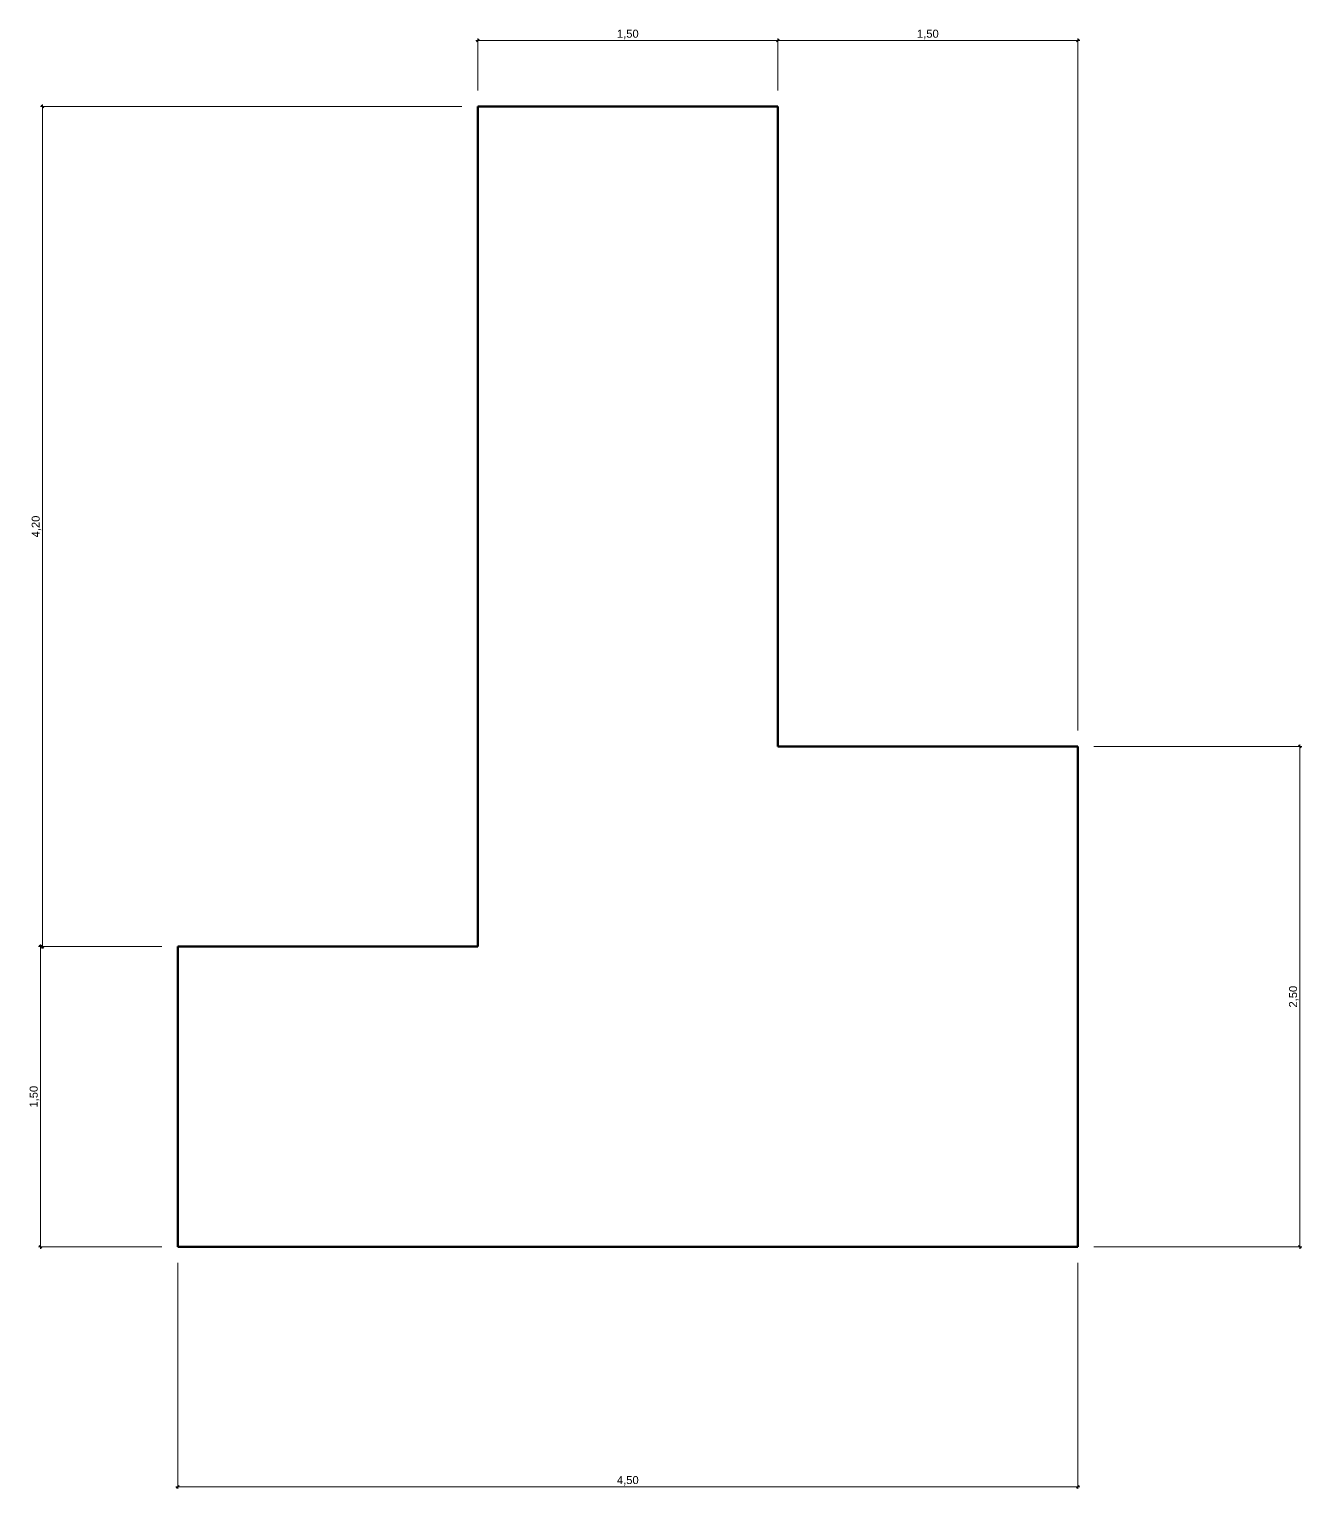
# Model space of a CAD drawing. Header units: millimetres. Extents: x 3164 to 3486, y -5244 to 1368.
# Drawn here: x 3460.14 to 3466.5, y -5243.91 to -5236.62 of the extents above; entities that cross this region are included whole.
import ezdxf

# ---------------------------------------------------------------- set-up
doc = ezdxf.new("R2010")
doc.units = ezdxf.units.MM
doc.layers.add('L.COTAS', color=8, linetype='Continuous', lineweight=9)
doc.layers.add('L.LARGA', color=6, linetype='Continuous', lineweight=53)
doc.styles.get("Standard").update_dxf_attribs({"font": 'arial.ttf'})
doc.dimstyles.new('COTA 1-20', dxfattribs={"dimscale": 0.2, "dimtxt": 0.2, "dimasz": 0.07, "dimexe": 0.05, "dimexo": 0.4, "dimgap": 0.03, "dimtad": 1, "dimzin": 1, "dimtxsty": 'Standard', "dimblk": 'OBLIQUE', "dimcen": 2.5, "dimdle": 0.05, "dimclrd": 256, "dimclrt": 2, "dimadec": 0, "dimazin": 0, "dimtfac": 1, "dimtmove": 0, "dimatfit": 3, "dimfxl": 0, "dimlwd": -1, "dimlwe": -1, "dimarcsym": 0})

# ---------------------------------------------------------------- blocks, each defined once
blk = doc.blocks.new('_Oblique')
at = {"color": 0, "linetype": 'ByBlock', "lineweight": -2}
blk.add_line((-0.5, -0.5), (0.5, 0.5), dxfattribs=at)
blk = doc.blocks.new('*D2')
at = {"layer": 'Defpoints', "color": 0}
for p in [(3462.3779, -5236.6746), (3462.3779, -5237.0043), (3463.8779, -5237.0043)]:
    blk.add_point(p, dxfattribs=at)
at = {"layer": 'L.COTAS'}
blk.add_line((3463.8879, -5236.6746), (3462.3679, -5236.6746), dxfattribs=at)
at = {"layer": 'L.COTAS', "color": 0}
for p, q in [((3462.3779, -5236.9243), (3462.3779, -5236.6646)), ((3463.8779, -5236.9243), (3463.8779, -5236.6646))]:
    blk.add_line(p, q, dxfattribs=at)
at = {"layer": 'L.COTAS', "xscale": 0.014, "yscale": 0.014, "zscale": 0.014, "rotation": 180}
blk.add_blockref('_Oblique', (3462.3779, -5236.6746), dxfattribs=at)
at = {"layer": 'L.COTAS', "xscale": 0.014, "yscale": 0.014, "zscale": 0.014}
blk.add_blockref('_Oblique', (3463.8779, -5236.6746), dxfattribs=at)
at = {"layer": 'L.COTAS', "color": 2, "insert": (3463.1279, -5236.6446), "char_height": 0.04, "attachment_point": 5}
blk.add_mtext('1,50', dxfattribs=at)
blk = doc.blocks.new('*D3')
at = {"layer": 'Defpoints', "color": 0}
for p in [(3465.3779, -5236.6746), (3463.8779, -5237.0043), (3465.3779, -5240.2043)]:
    blk.add_point(p, dxfattribs=at)
at = {"layer": 'L.COTAS'}
blk.add_line((3463.8679, -5236.6746), (3465.3879, -5236.6746), dxfattribs=at)
at = {"layer": 'L.COTAS', "color": 0}
for p, q in [((3463.8779, -5236.9243), (3463.8779, -5236.6646)), ((3465.3779, -5240.1243), (3465.3779, -5236.6646))]:
    blk.add_line(p, q, dxfattribs=at)
at = {"layer": 'L.COTAS', "xscale": 0.014, "yscale": 0.014, "zscale": 0.014, "rotation": 180}
blk.add_blockref('_Oblique', (3463.8779, -5236.6746), dxfattribs=at)
at = {"layer": 'L.COTAS', "xscale": 0.014, "yscale": 0.014, "zscale": 0.014}
blk.add_blockref('_Oblique', (3465.3779, -5236.6746), dxfattribs=at)
at = {"layer": 'L.COTAS', "color": 2, "insert": (3464.6279, -5236.6446), "char_height": 0.04, "attachment_point": 5}
blk.add_mtext('1,50', dxfattribs=at)
blk = doc.blocks.new('*D4')
at = {"layer": 'Defpoints', "color": 0}
for p in [(3462.3779, -5237.0043), (3460.2017, -5241.2043), (3460.8779, -5241.2043)]:
    blk.add_point(p, dxfattribs=at)
at = {"layer": 'L.COTAS', "color": 0}
for p, q in [((3462.2979, -5237.0043), (3460.1917, -5237.0043)), ((3460.7979, -5241.2043), (3460.1917, -5241.2043))]:
    blk.add_line(p, q, dxfattribs=at)
at = {"layer": 'L.COTAS'}
blk.add_line((3460.2017, -5236.9943), (3460.2017, -5241.2143), dxfattribs=at)
at = {"layer": 'L.COTAS', "xscale": 0.014, "yscale": 0.014, "zscale": 0.014}
for p, rotation in [((3460.2017, -5237.0043), 90), ((3460.2017, -5241.2043), 270)]:
    blk.add_blockref('_Oblique', p, dxfattribs=dict(at, rotation=rotation))
at = {"layer": 'L.COTAS', "color": 2, "insert": (3460.1717, -5239.1043), "char_height": 0.04, "attachment_point": 5, "rotation": 90}
blk.add_mtext('4,20', dxfattribs=at)
blk = doc.blocks.new('*D5')
at = {"layer": 'Defpoints', "color": 0}
for p in [(3460.8779, -5242.7043), (3465.3779, -5242.7043), (3465.3779, -5243.9043)]:
    blk.add_point(p, dxfattribs=at)
at = {"layer": 'L.COTAS', "color": 0}
for p, q in [((3460.8779, -5242.7843), (3460.8779, -5243.9143)), ((3465.3779, -5242.7843), (3465.3779, -5243.9143))]:
    blk.add_line(p, q, dxfattribs=at)
at = {"layer": 'L.COTAS'}
blk.add_line((3460.8679, -5243.9043), (3465.3879, -5243.9043), dxfattribs=at)
at = {"layer": 'L.COTAS', "xscale": 0.014, "yscale": 0.014, "zscale": 0.014, "rotation": 180}
blk.add_blockref('_Oblique', (3460.8779, -5243.9043), dxfattribs=at)
at = {"layer": 'L.COTAS', "xscale": 0.014, "yscale": 0.014, "zscale": 0.014}
blk.add_blockref('_Oblique', (3465.3779, -5243.9043), dxfattribs=at)
at = {"layer": 'L.COTAS', "color": 2, "insert": (3463.1279, -5243.8743), "char_height": 0.04, "attachment_point": 5}
blk.add_mtext('4,50', dxfattribs=at)
blk = doc.blocks.new('*D6')
at = {"layer": 'Defpoints', "color": 0}
for p in [(3465.3779, -5240.2043), (3465.3779, -5242.7043), (3466.4874, -5242.7043)]:
    blk.add_point(p, dxfattribs=at)
at = {"layer": 'L.COTAS', "color": 0}
for p, q in [((3465.4579, -5240.2043), (3466.4974, -5240.2043)), ((3465.4579, -5242.7043), (3466.4974, -5242.7043))]:
    blk.add_line(p, q, dxfattribs=at)
at = {"layer": 'L.COTAS'}
blk.add_line((3466.4874, -5240.1943), (3466.4874, -5242.7143), dxfattribs=at)
at = {"layer": 'L.COTAS', "xscale": 0.014, "yscale": 0.014, "zscale": 0.014}
for p, rotation in [((3466.4874, -5240.2043), 90), ((3466.4874, -5242.7043), 270)]:
    blk.add_blockref('_Oblique', p, dxfattribs=dict(at, rotation=rotation))
at = {"layer": 'L.COTAS', "color": 2, "insert": (3466.4573, -5241.4543), "char_height": 0.04, "attachment_point": 5, "rotation": 90}
blk.add_mtext('2,50', dxfattribs=at)
blk = doc.blocks.new('*D7')
at = {"layer": 'Defpoints', "color": 0}
for p in [(3460.1917, -5241.2043), (3460.8779, -5241.2043), (3460.8779, -5242.7043)]:
    blk.add_point(p, dxfattribs=at)
at = {"layer": 'L.COTAS', "color": 0}
for p, q in [((3460.7979, -5241.2043), (3460.1817, -5241.2043)), ((3460.7979, -5242.7043), (3460.1817, -5242.7043))]:
    blk.add_line(p, q, dxfattribs=at)
at = {"layer": 'L.COTAS'}
blk.add_line((3460.1917, -5242.7143), (3460.1917, -5241.1943), dxfattribs=at)
at = {"layer": 'L.COTAS', "xscale": 0.014, "yscale": 0.014, "zscale": 0.014}
for p, rotation in [((3460.1917, -5241.2043), 90), ((3460.1917, -5242.7043), 270)]:
    blk.add_blockref('_Oblique', p, dxfattribs=dict(at, rotation=rotation))
at = {"layer": 'L.COTAS', "color": 2, "insert": (3460.1617, -5241.9543), "char_height": 0.04, "attachment_point": 5, "rotation": 90}
blk.add_mtext('1,50', dxfattribs=at)

msp = doc.modelspace()

# ---------------------------------------------------------------- linework, layer by layer
at = {"layer": 'L.LARGA'}
for p, q in [((3463.8779, -5237.0043), (3462.3779, -5237.0043)), ((3462.3779, -5237.0043), (3462.3779, -5241.2043)), ((3463.8779, -5240.2043), (3463.8779, -5237.0043)), ((3465.3779, -5240.2043), (3463.8779, -5240.2043)), ((3465.3779, -5242.7043), (3465.3779, -5240.2043)), ((3462.3779, -5241.2043), (3460.8779, -5241.2043)), ((3460.8779, -5241.2043), (3460.8779, -5242.7043)), ((3460.8779, -5242.7043), (3465.3779, -5242.7043))]:
    msp.add_line(p, q, dxfattribs=at)

# ---------------------------------------------------------------- dimensions: what is measured, and where the dimension line sits
at = {"layer": 'L.COTAS'}
for base, p1, p2, picture, middle in [((3462.3779, -5236.6746), (3463.8779, -5237.0043), (3462.3779, -5237.0043), '*D2', (3463.1279, -5236.6446)), ((3465.3779, -5236.6746), (3463.8779, -5237.0043), (3465.3779, -5240.2043), '*D3', (3464.6279, -5236.6446)), ((3465.3779, -5243.9043), (3460.8779, -5242.7043), (3465.3779, -5242.7043), '*D5', (3463.1279, -5243.8743))]:
    dim = msp.add_linear_dim(base=base, p1=p1, p2=p2, dimstyle='COTA 1-20', dxfattribs=at)
    dim.commit()
    dim.dimension.update_dxf_attribs({"geometry": picture, "text_midpoint": middle})
for base, p1, p2, picture, middle in [((3460.2017, -5241.2043), (3462.3779, -5237.0043), (3460.8779, -5241.2043), '*D4', (3460.1717, -5239.1043)), ((3466.4874, -5242.7043), (3465.3779, -5240.2043), (3465.3779, -5242.7043), '*D6', (3466.4573, -5241.4543)), ((3460.1917, -5241.2043), (3460.8779, -5242.7043), (3460.8779, -5241.2043), '*D7', (3460.1617, -5241.9543))]:
    dim = msp.add_linear_dim(base=base, p1=p1, p2=p2, angle=90, dimstyle='COTA 1-20', dxfattribs=at)
    dim.commit()
    dim.dimension.update_dxf_attribs({"geometry": picture, "text_midpoint": middle})

doc.saveas('drawing.dxf')
